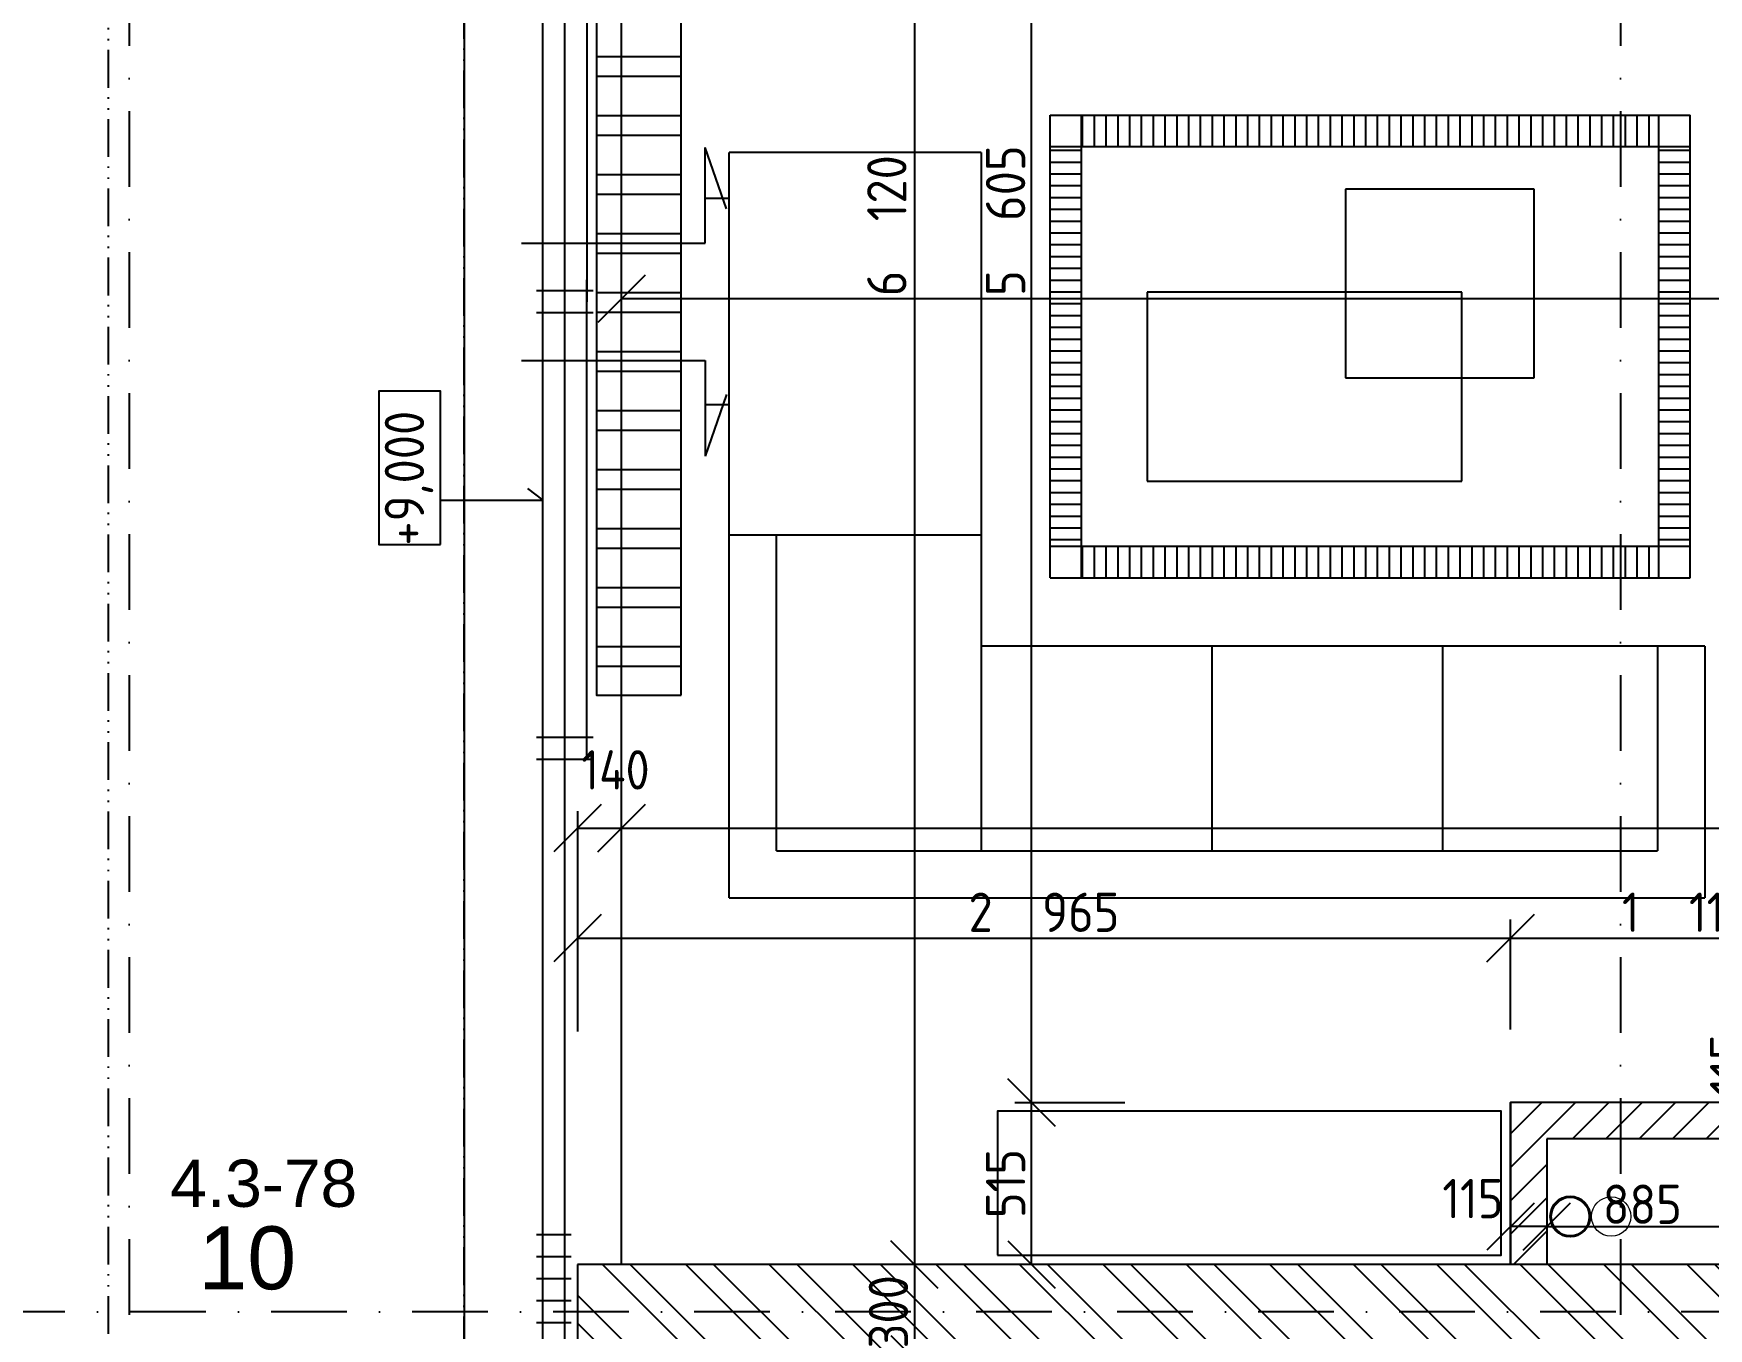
# Model space of a CAD drawing. Extents: x 4511820 to 5180432, y -1526536 to -944957.
# Drawn here: x 5095754 to 5101077, y -1043091 to -1038976 of the extents above; entities that cross this region are included whole.
import ezdxf

# ---------------------------------------------------------------- set-up
doc = ezdxf.new("R2010")
doc.units = 0
doc.header["$MEASUREMENT"] = 0
doc.linetypes.add('ACAD_ISO12W100', pattern=[22, 12, -3, 0.5, -3, 0.5, -3])
doc.linetypes.add('BODKOCIARKOVANA_3', pattern=[5.6, 3, -1.3, 0, -1.3])
doc.layers.get('0').update_dxf_attribs({"linetype": 'CONTINUOUS'})
doc.layers.get('Defpoints').update_dxf_attribs({"color": 61, "linetype": 'CONTINUOUS'})
for name, color, linetype in [('KÓTY', 4, 'CONTINUOUS'), ('MÚRY', 1, 'CONTINUOUS'), ('OKNÁ', 143, 'CONTINUOUS'), ('osi', 253, 'CONTINUOUS'), ('Plochy', 41, 'CONTINUOUS'), ('POPIS', 7, 'CONTINUOUS'), ('TENKÁ', 7, 'CONTINUOUS'), ('Z-Kúrenie', 101, 'CONTINUOUS'), ('ZARIADENIE', 47, 'CONTINUOUS'), ('ŠRAFY', 82, 'CONTINUOUS')]:
    doc.layers.add(name, color=color, linetype=linetype)
doc.layers.add('zz-kanal-daždová', color=136, linetype='CONTINUOUS', lineweight=40)
doc.layers.add('zz-kanal-splaskova', color=37, linetype='CONTINUOUS', lineweight=18)
doc.styles.add('ARIAL', font='arial.ttf')
doc.styles.add('STYLE1', font='isocp.shx')
doc.dimstyles.new('STANDARD-50', dxfattribs={"dimtxt": 125, "dimasz": 150, "dimexe": 10, "dimexo": 200, "dimgap": 20, "dimtad": 1, "dimdsep": 46, "dimlunit": 6, "dimtxsty": 'STYLE1', "dimblk1": 'OBLIQUE', "dimblk2": 'OBLIQUE', "dimsah": 1, "dimcen": 2.5, "dimse1": 1, "dimse2": 1, "dimadec": 0, "dimazin": 0, "dimtfac": 1, "dimtmove": 1, "dimatfit": 3, "dimldrblk": 'OBLIQUE', "dimfxl": 1, "dimtolj": 1, "dimtzin": 0, "dimarcsym": 0})

# ---------------------------------------------------------------- blocks, each defined once
blk = doc.blocks.new('_OBLIQUE')
at = {"color": 0, "linetype": 'ByBlock'}
blk.add_line((-0.5, -0.5), (0.5, 0.5), dxfattribs=at)
blk = doc.blocks.new('*D12809')
at = {"layer": 'Defpoints', "color": 0}
for p in [(5097372.5, -1036768.2), (5091766, -1042888.2), (5097562.5, -1042888.2)]:
    blk.add_point(p, dxfattribs=at)
at = {"layer": 'KÓTY', "color": 0, "lineweight": -2}
blk.add_line((5091766, -1036768.2), (5091766, -1042888.2), dxfattribs=at)
at = {"layer": 'KÓTY', "color": 0, "linetype": 'ByBlock', "lineweight": -2, "xscale": 150, "yscale": 150, "zscale": 150}
for p, rotation in [((5091766, -1036768.2), 90), ((5091766, -1042888.2), 270)]:
    blk.add_blockref('_OBLIQUE', p, dxfattribs=dict(at, rotation=rotation))
at = {"layer": 'KÓTY', "color": 0, "insert": (5091683.5, -1039828.2), "char_height": 125, "attachment_point": 5, "rotation": 90, "style": 'STYLE1'}
blk.add_mtext('\\A1;6ﾠ120', dxfattribs=at)
blk = doc.blocks.new('*D12810')
at = {"layer": 'Defpoints', "color": 0}
for p in [(5097622.5, -1042888.2), (5091826, -1043188.2), (5097622.5, -1043188.2)]:
    blk.add_point(p, dxfattribs=at)
at = {"layer": 'KÓTY', "color": 0, "lineweight": -2}
blk.add_line((5091826, -1042888.2), (5091826, -1043188.2), dxfattribs=at)
at = {"layer": 'KÓTY', "color": 0, "linetype": 'ByBlock', "lineweight": -2, "xscale": 150, "yscale": 150, "zscale": 150}
for p, rotation in [((5091826, -1042888.2), 90), ((5091826, -1043188.2), 270)]:
    blk.add_blockref('_OBLIQUE', p, dxfattribs=dict(at, rotation=rotation))
at = {"layer": 'KÓTY', "color": 0, "insert": (5091743.5, -1043038.2), "char_height": 125, "attachment_point": 5, "rotation": 90, "style": 'STYLE1'}
blk.add_mtext('\\A1;300', dxfattribs=at)
blk = doc.blocks.new('*D12811')
at = {"layer": 'Defpoints', "color": 0}
for p in [(5100797.5, -1036618.2), (5092116, -1043038.2), (5100797.5, -1043038.2)]:
    blk.add_point(p, dxfattribs=at)
at = {"layer": 'KÓTY', "color": 0, "lineweight": -2}
blk.add_line((5092116, -1036618.2), (5092116, -1043038.2), dxfattribs=at)
at = {"layer": 'KÓTY', "color": 0, "linetype": 'ByBlock', "lineweight": -2, "xscale": 150, "yscale": 150, "zscale": 150}
for p, rotation in [((5092116, -1036618.2), 90), ((5092116, -1043038.2), 270)]:
    blk.add_blockref('_OBLIQUE', p, dxfattribs=dict(at, rotation=rotation))
at = {"layer": 'KÓTY', "color": 0, "insert": (5092033.5, -1039828.2), "char_height": 125, "attachment_point": 5, "rotation": 90, "style": 'STYLE1'}
blk.add_mtext('\\A1;6ﾠ420', dxfattribs=at)
blk = doc.blocks.new('*D12821')
at = {"layer": 'Defpoints', "color": 0}
for p in [(5097622.5, -1036768.2), (5092816, -1042888.2), (5097562.5, -1042888.2)]:
    blk.add_point(p, dxfattribs=at)
at = {"layer": 'KÓTY', "color": 0, "lineweight": -2}
blk.add_line((5092816, -1036768.2), (5092816, -1042888.2), dxfattribs=at)
at = {"layer": 'KÓTY', "color": 0, "linetype": 'ByBlock', "lineweight": -2, "xscale": 150, "yscale": 150, "zscale": 150}
for p, rotation in [((5092816, -1036768.2), 90), ((5092816, -1042888.2), 270)]:
    blk.add_blockref('_OBLIQUE', p, dxfattribs=dict(at, rotation=rotation))
at = {"layer": 'KÓTY', "color": 0, "insert": (5092733.5, -1039828.2), "char_height": 125, "attachment_point": 5, "rotation": 90, "style": 'STYLE1'}
blk.add_mtext('\\A1;6ﾠ120', dxfattribs=at)
blk = doc.blocks.new('*D12822')
at = {"layer": 'Defpoints', "color": 0}
for p in [(5097562.5, -1042888.2), (5092816, -1043188.2), (5097562.5, -1043188.2)]:
    blk.add_point(p, dxfattribs=at)
at = {"layer": 'KÓTY', "color": 0, "lineweight": -2}
blk.add_line((5092816, -1042888.2), (5092816, -1043188.2), dxfattribs=at)
at = {"layer": 'KÓTY', "color": 0, "linetype": 'ByBlock', "lineweight": -2, "xscale": 150, "yscale": 150, "zscale": 150}
for p, rotation in [((5092816, -1042888.2), 90), ((5092816, -1043188.2), 270)]:
    blk.add_blockref('_OBLIQUE', p, dxfattribs=dict(at, rotation=rotation))
at = {"layer": 'KÓTY', "color": 0, "insert": (5092733.5, -1043038.2), "char_height": 125, "attachment_point": 5, "rotation": 90, "style": 'STYLE1'}
blk.add_mtext('\\A1;300', dxfattribs=at)
blk = doc.blocks.new('*D19751')
at = {"layer": 'Defpoints', "color": 0}
for p in [(5097622.5, -1036768.2), (5097622.5, -1042888.2), (5098553, -1042888.2)]:
    blk.add_point(p, dxfattribs=at)
at = {"layer": 'KÓTY', "color": 0, "lineweight": -2}
blk.add_line((5098553, -1036768.2), (5098553, -1042888.2), dxfattribs=at)
at = {"layer": 'KÓTY', "color": 0, "linetype": 'ByBlock', "lineweight": -2, "xscale": 150, "yscale": 150, "zscale": 150}
for p, rotation in [((5098553, -1036768.2), 90), ((5098553, -1042888.2), 270)]:
    blk.add_blockref('_OBLIQUE', p, dxfattribs=dict(at, rotation=rotation))
at = {"layer": 'KÓTY', "color": 0, "insert": (5098465.5, -1039586.5), "char_height": 125, "attachment_point": 5, "rotation": 90, "style": 'STYLE1'}
blk.add_mtext('\\A1;6ﾠ120', dxfattribs=at)
blk = doc.blocks.new('*D19752')
at = {"layer": 'Defpoints', "color": 0}
for p in [(5097622.5, -1042888.2), (5098553, -1043188.2), (5098553, -1043188.2)]:
    blk.add_point(p, dxfattribs=at)
at = {"layer": 'KÓTY', "color": 0, "lineweight": -2}
blk.add_line((5098553, -1042888.2), (5098553, -1043188.2), dxfattribs=at)
at = {"layer": 'KÓTY', "color": 0, "linetype": 'ByBlock', "lineweight": -2, "xscale": 150, "yscale": 150, "zscale": 150}
for p, rotation in [((5098553, -1042888.2), 90), ((5098553, -1043188.2), 270)]:
    blk.add_blockref('_OBLIQUE', p, dxfattribs=dict(at, rotation=rotation))
at = {"layer": 'KÓTY', "color": 0, "insert": (5098470.5, -1043038.2), "char_height": 125, "attachment_point": 5, "rotation": 90, "style": 'STYLE1'}
blk.add_mtext('\\A1;300', dxfattribs=at)
blk = doc.blocks.new('*D19834')
at = {"layer": 'Defpoints', "color": 0}
for p in [(5109232.5, -1041501), (5097622.5, -1042888.2), (5109232.5, -1042888.2)]:
    blk.add_point(p, dxfattribs=at)
at = {"layer": 'KÓTY', "color": 0, "lineweight": -2}
blk.add_line((5097622.5, -1041501), (5109232.5, -1041501), dxfattribs=at)
at = {"layer": 'KÓTY', "color": 0, "linetype": 'ByBlock', "lineweight": -2, "xscale": 150, "yscale": 150, "zscale": 150, "rotation": 180}
blk.add_blockref('_OBLIQUE', (5097622.5, -1041501), dxfattribs=at)
at = {"layer": 'KÓTY', "color": 0, "linetype": 'ByBlock', "lineweight": -2, "xscale": 150, "yscale": 150, "zscale": 150}
blk.add_blockref('_OBLIQUE', (5109232.5, -1041501), dxfattribs=at)
at = {"layer": 'KÓTY', "color": 0, "insert": (5103427.5, -1041418.5), "char_height": 125, "attachment_point": 5, "style": 'STYLE1'}
blk.add_mtext('\\A1;11ﾠ610', dxfattribs=at)
blk = doc.blocks.new('*D19835')
at = {"layer": 'Defpoints', "color": 0}
for p in [(5100447.5, -1041851), (5097482.5, -1042888.2), (5100447.5, -1042888.2)]:
    blk.add_point(p, dxfattribs=at)
at = {"layer": 'KÓTY', "color": 0, "lineweight": -2}
blk.add_line((5097482.5, -1041851), (5100447.5, -1041851), dxfattribs=at)
at = {"layer": 'KÓTY', "color": 0, "linetype": 'ByBlock', "lineweight": -2, "xscale": 150, "yscale": 150, "zscale": 150, "rotation": 180}
blk.add_blockref('_OBLIQUE', (5097482.5, -1041851), dxfattribs=at)
at = {"layer": 'KÓTY', "color": 0, "linetype": 'ByBlock', "lineweight": -2, "xscale": 150, "yscale": 150, "zscale": 150}
blk.add_blockref('_OBLIQUE', (5100447.5, -1041851), dxfattribs=at)
at = {"layer": 'KÓTY', "color": 0, "insert": (5098965, -1041768.5), "char_height": 125, "attachment_point": 5, "style": 'STYLE1'}
blk.add_mtext('\\A1;2ﾠ965', dxfattribs=at)
blk = doc.blocks.new('*D19836')
at = {"layer": 'Defpoints', "color": 0}
for p in [(5101562.5, -1041851), (5100447.5, -1042373.2), (5101562.5, -1042373.2)]:
    blk.add_point(p, dxfattribs=at)
at = {"layer": 'KÓTY', "color": 0, "lineweight": -2}
blk.add_line((5100447.5, -1041851), (5101562.5, -1041851), dxfattribs=at)
at = {"layer": 'KÓTY', "color": 0, "linetype": 'ByBlock', "lineweight": -2, "xscale": 150, "yscale": 150, "zscale": 150, "rotation": 180}
blk.add_blockref('_OBLIQUE', (5100447.5, -1041851), dxfattribs=at)
at = {"layer": 'KÓTY', "color": 0, "linetype": 'ByBlock', "lineweight": -2, "xscale": 150, "yscale": 150, "zscale": 150}
blk.add_blockref('_OBLIQUE', (5101562.5, -1041851), dxfattribs=at)
at = {"layer": 'KÓTY', "color": 0, "insert": (5101005, -1041768.5), "char_height": 125, "attachment_point": 5, "style": 'STYLE1'}
blk.add_mtext('\\A1;1ﾠ115', dxfattribs=at)
blk = doc.blocks.new('*D19857')
at = {"layer": 'Defpoints', "color": 0}
for p in [(5097622.5, -1041501), (5097482.5, -1042147.6), (5097622.5, -1042147.6)]:
    blk.add_point(p, dxfattribs=at)
at = {"layer": 'KÓTY', "color": 0, "lineweight": -2}
blk.add_line((5097482.5, -1041501), (5097622.5, -1041501), dxfattribs=at)
at = {"layer": 'KÓTY', "color": 0, "linetype": 'ByBlock', "lineweight": -2, "xscale": 150, "yscale": 150, "zscale": 150, "rotation": 180}
blk.add_blockref('_OBLIQUE', (5097482.5, -1041501), dxfattribs=at)
at = {"layer": 'KÓTY', "color": 0, "linetype": 'ByBlock', "lineweight": -2, "xscale": 150, "yscale": 150, "zscale": 150}
blk.add_blockref('_OBLIQUE', (5097622.5, -1041501), dxfattribs=at)
at = {"layer": 'KÓTY', "color": 0, "insert": (5097603.3, -1041316), "char_height": 125, "attachment_point": 5, "style": 'STYLE1'}
blk.add_mtext('\\A1;140', dxfattribs=at)
blk = doc.blocks.new('*D19861')
at = {"layer": 'Defpoints', "color": 0}
for p in [(5097622.5, -1038768.2), (5105482.5, -1038768.2), (5097622.5, -1039819)]:
    blk.add_point(p, dxfattribs=at)
at = {"layer": 'KÓTY', "color": 0, "lineweight": -2}
blk.add_line((5105482.5, -1039819), (5097622.5, -1039819), dxfattribs=at)
at = {"layer": 'KÓTY', "color": 0, "linetype": 'ByBlock', "lineweight": -2, "xscale": 150, "yscale": 150, "zscale": 150, "rotation": 180}
blk.add_blockref('_OBLIQUE', (5097622.5, -1039819), dxfattribs=at)
at = {"layer": 'KÓTY', "color": 0, "linetype": 'ByBlock', "lineweight": -2, "xscale": 150, "yscale": 150, "zscale": 150}
blk.add_blockref('_OBLIQUE', (5105482.5, -1039819), dxfattribs=at)
at = {"layer": 'KÓTY', "color": 0, "insert": (5101552.5, -1039736.5), "char_height": 125, "attachment_point": 5, "style": 'STYLE1'}
blk.add_mtext('\\A1;7ﾠ860', dxfattribs=at)
blk = doc.blocks.new('*D19863')
at = {"layer": 'Defpoints', "color": 0}
for p in [(5100562.5, -1042488.2), (5101447.5, -1042488.2), (5101447.5, -1042767.5)]:
    blk.add_point(p, dxfattribs=at)
at = {"layer": 'KÓTY', "color": 0, "lineweight": -2}
blk.add_line((5100562.5, -1042767.5), (5101447.5, -1042767.5), dxfattribs=at)
at = {"layer": 'KÓTY', "color": 0, "linetype": 'ByBlock', "lineweight": -2, "xscale": 150, "yscale": 150, "zscale": 150, "rotation": 180}
blk.add_blockref('_OBLIQUE', (5100562.5, -1042767.5), dxfattribs=at)
at = {"layer": 'KÓTY', "color": 0, "linetype": 'ByBlock', "lineweight": -2, "xscale": 150, "yscale": 150, "zscale": 150}
blk.add_blockref('_OBLIQUE', (5101447.5, -1042767.5), dxfattribs=at)
at = {"layer": 'KÓTY', "color": 0, "insert": (5100866.5, -1042696.5), "char_height": 125, "attachment_point": 5, "style": 'STYLE1'}
blk.add_mtext('\\A1;885', dxfattribs=at)
blk = doc.blocks.new('*D19864')
at = {"layer": 'Defpoints', "color": 0}
for p in [(5100447.5, -1042767.5), (5100447.5, -1042767.5), (5100562.5, -1042767.5)]:
    blk.add_point(p, dxfattribs=at)
at = {"layer": 'KÓTY', "color": 0, "lineweight": -2}
blk.add_line((5100562.5, -1042767.5), (5100447.5, -1042767.5), dxfattribs=at)
at = {"layer": 'KÓTY', "color": 0, "linetype": 'ByBlock', "lineweight": -2, "xscale": 150, "yscale": 150, "zscale": 150, "rotation": 180}
blk.add_blockref('_OBLIQUE', (5100447.5, -1042767.5), dxfattribs=at)
at = {"layer": 'KÓTY', "color": 0, "linetype": 'ByBlock', "lineweight": -2, "xscale": 150, "yscale": 150, "zscale": 150}
blk.add_blockref('_OBLIQUE', (5100562.5, -1042767.5), dxfattribs=at)
at = {"layer": 'KÓTY', "color": 0, "insert": (5100328, -1042678.5), "char_height": 125, "attachment_point": 5, "style": 'STYLE1'}
blk.add_mtext('\\A1;115', dxfattribs=at)
blk = doc.blocks.new('*D19867')
at = {"layer": 'Defpoints', "color": 0}
for p in [(5101300, -1042373.2), (5101447.5, -1042373.2), (5101447.5, -1042488.2)]:
    blk.add_point(p, dxfattribs=at)
at = {"layer": 'KÓTY', "color": 0, "lineweight": -2}
blk.add_line((5101300, -1042488.2), (5101300, -1042373.2), dxfattribs=at)
at = {"layer": 'KÓTY', "color": 0, "linetype": 'ByBlock', "lineweight": -2, "xscale": 150, "yscale": 150, "zscale": 150}
for p, rotation in [((5101300, -1042373.2), 90), ((5101300, -1042488.2), 270)]:
    blk.add_blockref('_OBLIQUE', p, dxfattribs=dict(at, rotation=rotation))
at = {"layer": 'KÓTY', "color": 0, "insert": (5101144, -1042253.5), "char_height": 125, "attachment_point": 5, "rotation": 90, "style": 'STYLE1'}
blk.add_mtext('\\A1;115', dxfattribs=at)
blk = doc.blocks.new('*D19868')
at = {"layer": 'Defpoints', "color": 0}
for p in [(5098925.5, -1042373.2), (5100447.5, -1042373.2), (5100447.5, -1042888.2)]:
    blk.add_point(p, dxfattribs=at)
at = {"layer": 'KÓTY', "color": 0, "lineweight": -2}
blk.add_line((5098925.5, -1042888.2), (5098925.5, -1042373.2), dxfattribs=at)
at = {"layer": 'KÓTY', "color": 0, "linetype": 'ByBlock', "lineweight": -2, "xscale": 150, "yscale": 150, "zscale": 150}
for p, rotation in [((5098925.5, -1042373.2), 90), ((5098925.5, -1042888.2), 270)]:
    blk.add_blockref('_OBLIQUE', p, dxfattribs=dict(at, rotation=rotation))
at = {"layer": 'KÓTY', "color": 0, "insert": (5098843, -1042630.7), "char_height": 125, "attachment_point": 5, "rotation": 90, "style": 'STYLE1'}
blk.add_mtext('\\A1;515', dxfattribs=at)
blk = doc.blocks.new('*D19869')
at = {"layer": 'Defpoints', "color": 0}
for p in [(5098925.5, -1036768.2), (5100447.5, -1036768.2), (5100447.5, -1042373.2)]:
    blk.add_point(p, dxfattribs=at)
at = {"layer": 'KÓTY', "color": 0, "lineweight": -2}
blk.add_line((5098925.5, -1042373.2), (5098925.5, -1036768.2), dxfattribs=at)
at = {"layer": 'KÓTY', "color": 0, "linetype": 'ByBlock', "lineweight": -2, "xscale": 150, "yscale": 150, "zscale": 150}
for p, rotation in [((5098925.5, -1036768.2), 90), ((5098925.5, -1042373.2), 270)]:
    blk.add_blockref('_OBLIQUE', p, dxfattribs=dict(at, rotation=rotation))
at = {"layer": 'KÓTY', "color": 0, "insert": (5098843, -1039570.7), "char_height": 125, "attachment_point": 5, "rotation": 90, "style": 'STYLE1'}
blk.add_mtext('\\A1;5ﾠ605', dxfattribs=at)

msp = doc.modelspace()

# ---------------------------------------------------------------- hatches: boundary and pattern name
at = {"layer": 'Z-Kúrenie', "linetype": 'Continuous'}
h = msp.add_hatch(dxfattribs=at)
h.set_pattern_fill('ANSI32', color=256, scale=500, angle=135)
h.set_pattern_definition([(180, (9177.36, 79701.48), (-2e-14, -187.5), []), (180, (9114.86, 79763.98), (-2e-14, -187.5), [])])
h.paths.add_polyline_path([(5097811.5, -1038578.172), (5097542.5, -1038578.172), (5097542.5, -1041078.172), (5097811.5, -1041078.172)])
at = {"layer": 'ŠRAFY', "ltscale": 0.25}
h = msp.add_hatch(dxfattribs=at)
h.set_pattern_fill('ANSI31', color=256, scale=600, style=0)
h.set_pattern_definition([(45, (515270.5, 400718.02), (-53.0330086, 53.0330086), [])])
h.paths.add_polyline_path([(5100447.5, -1042888.172), (5100562.5, -1042888.172), (5100562.5, -1042488.172), (5101447.5, -1042488.172), (5101447.5, -1042888.172), (5101562.5, -1042888.172), (5101562.5, -1042373.172), (5100447.5, -1042373.172)])
at = {"layer": 'ŠRAFY'}
h = msp.add_hatch(dxfattribs=at)
h.set_pattern_fill('ANSI32', color=256, scale=500, angle=90)
h.set_pattern_definition([(135, (584112, 91563.12), (-132.5825215, -132.5825215), []), (135, (584112, 91651.5), (-132.5825215, -132.5825215), [])])
h.paths.add_polyline_path([(5097482.5, -1042888.172), (5097482.5, -1043188.172), (5097622.5, -1043188.172), (5101667.5, -1043188.172), (5101767.5, -1043188.172), (5103367.5, -1043188.172), (5103482.5, -1043188.172), (5103482.5, -1042888.172), (5101562.5, -1042888.172), (5101447.5, -1042888.172), (5100562.5, -1042888.172), (5100447.5, -1042888.172), (5097622.5, -1042888.172)])

# ---------------------------------------------------------------- linework, layer by layer
at = {"layer": 'KÓTY', "ltscale": 0.25}
for p, q in [((5097482.5, -1041447.597), (5097482.5, -1041797.597)), ((5097482.5, -1041797.597), (5097482.5, -1042147.597))]:
    msp.add_line(p, q, dxfattribs=at)
at = {"layer": 'KÓTY', "ltscale": 25}
for p, q in [((5100447.5, -1042141), (5100447.5, -1041791)), ((5098872.097, -1042373.172), (5099222.097, -1042373.172))]:
    msp.add_line(p, q, dxfattribs=at)
at = {"layer": 'MÚRY', "ltscale": 0.25}
for p, q in [((5100447.5, -1042888.172), (5100447.5, -1042373.172)), ((5101562.5, -1042373.172), (5100447.5, -1042373.172)), ((5100562.5, -1042488.172), (5100562.5, -1042888.172)), ((5101447.5, -1042488.172), (5100562.5, -1042488.172))]:
    msp.add_line(p, q, dxfattribs=at)
at = {"layer": 'MÚRY'}
for p, q in [((5100447.5, -1042888.172), (5097482.5, -1042888.172)), ((5097482.5, -1042888.172), (5097482.5, -1043188.172)), ((5101447.5, -1042888.172), (5100562.5, -1042888.172))]:
    msp.add_line(p, q, dxfattribs=at)
at = {"layer": 'OKNÁ', "ltscale": 0.25}
for p, q in [((5097442.5, -1046248.172), (5097442.5, -1036768.172)), ((5097372.5, -1049333.172), (5097372.5, -1036928.172)), ((5097512.5, -1038373.172), (5097512.5, -1039758.172)), ((5097512.5, -1038373.172), (5097512.5, -1039828.172)), ((5097442.5, -1040648.172), (5097442.5, -1039008.172)), ((5097442.5, -1040648.172), (5097442.5, -1039008.172)), ((5097888.672, -1039641.672), (5097888.672, -1039337.672)), ((5097955.672, -1039533.172), (5097888.672, -1039337.672)), ((5097965.172, -1039500.172), (5097888.672, -1039500.172)), ((5097304.172, -1039641.672), (5097888.672, -1039641.672)), ((5097512.5, -1041283.172), (5097512.5, -1039758.172)), ((5097462.5, -1039793.172), (5097352.5, -1039793.172)), ((5097462.5, -1039793.172), (5097352.5, -1039793.172)), ((5097532.5, -1039793.172), (5097422.5, -1039793.172)), ((5097532.5, -1039793.172), (5097422.5, -1039793.172)), ((5097532.5, -1039793.172), (5097422.5, -1039793.172)), ((5097512.5, -1041283.172), (5097512.5, -1039793.172)), ((5097462.5, -1039863.172), (5097352.5, -1039863.172)), ((5097532.5, -1039863.172), (5097422.5, -1039863.172)), ((5097532.5, -1039863.172), (5097422.5, -1039863.172)), ((5097304.172, -1040014.672), (5097888.672, -1040014.672)), ((5097888.672, -1040014.672), (5097888.672, -1040318.672)), ((5097955.672, -1040123.172), (5097888.672, -1040318.672)), ((5097965.172, -1040156.172), (5097888.672, -1040156.172)), ((5097462.5, -1041213.172), (5097352.5, -1041213.172)), ((5097532.5, -1041213.172), (5097422.5, -1041213.172)), ((5097462.5, -1041283.172), (5097352.5, -1041283.172)), ((5097462.5, -1041283.172), (5097352.5, -1041283.172)), ((5097532.5, -1041283.172), (5097422.5, -1041283.172)), ((5097462.5, -1042793.172), (5097352.5, -1042793.172)), ((5097462.5, -1042863.172), (5097352.5, -1042863.172)), ((5097462.5, -1042863.172), (5097352.5, -1042863.172)), ((5097462.5, -1042933.172), (5097352.5, -1042933.172)), ((5097462.5, -1042933.172), (5097352.5, -1042933.172)), ((5097462.5, -1043003.172), (5097352.5, -1043003.172)), ((5097462.5, -1043003.172), (5097352.5, -1043003.172)), ((5097462.5, -1043073.172), (5097352.5, -1043073.172)), ((5097462.5, -1043073.172), (5097352.5, -1043073.172))]:
    msp.add_line(p, q, dxfattribs=at)
at = {"layer": 'osi', "linetype": 'BODKOCIARKOVANA_3', "ltscale": 80}
for p, q in [((5096057.5, -1022195.078), (5096057.5, -1054162.98)), ((5100797.5, -1022195.078), (5100797.5, -1054122.98)), ((5157242.5, -1043038.172), (5093572.5, -1043038.172))]:
    msp.add_line(p, q, dxfattribs=at)
at = {"layer": 'Plochy'}
for points in [[(5094472.5, -1036408.172), (5095772.5, -1036408.172), (5095772.5, -1036928.172), (5097122.5, -1036928.172), (5097122.5, -1049333.172), (5096682.5, -1049333.172), (5096682.5, -1049433.172), (5094472.5, -1049433.172)], [(5097622.5, -1036768.172), (5107232.5, -1036768.172), (5107232.5, -1038768.172), (5105482.5, -1038768.172), (5105482.5, -1038883.172), (5109232.5, -1038883.172), (5109232.5, -1042888.172), (5105097.5, -1042888.172), (5105097.5, -1042188.172), (5104982.5, -1042188.172), (5104982.5, -1042888.172), (5101562.5, -1042888.172), (5101562.5, -1042373.172), (5100447.5, -1042373.172), (5100447.5, -1042888.172), (5097622.5, -1042888.172)]]:
    msp.add_lwpolyline(points, close=True, dxfattribs=at)
at = {"layer": 'TENKÁ', "linetype": 'ACAD_ISO12W100', "ltscale": 10}
for p, q in [((5097622.5, -1042888.172), (5097622.5, -1036768.172)), ((5095992.5, -1050588.172), (5095992.5, -1036928.172)), ((5097122.5, -1049333.172), (5097122.5, -1036928.172))]:
    msp.add_line(p, q, dxfattribs=at)
at = {"layer": 'TENKÁ'}
for p, q in [((5097323.691, -1040421.475), (5097372.5, -1040458.83)), ((5097046.761, -1040458.83), (5097372.5, -1040458.83)), ((5100562.5, -1042888.172), (5100447.5, -1042888.172))]:
    msp.add_line(p, q, dxfattribs=at)
msp.add_lwpolyline([(5097046.761, -1040600.138), (5097046.761, -1040112.523), (5096851.362, -1040112.523), (5096851.362, -1040600.138)], close=True, dxfattribs=at)
at = {"layer": 'Z-Kúrenie', "linetype": 'Continuous'}
msp.add_lwpolyline([(5097811.5, -1041078.172), (5097811.5, -1038578.172), (5097542.5, -1038578.172), (5097542.5, -1041078.172)], close=True, dxfattribs=at)
at = {"layer": 'ZARIADENIE', "color": 66, "ltscale": 0.25}
for p, q in [((5098984.197, -1040705.379), (5098984.197, -1039234.978)), ((5098984.197, -1039234.978), (5101018.774, -1039234.978)), ((5099084.197, -1040705.379), (5099084.197, -1039234.978)), ((5099086.773, -1039234.978), (5099086.773, -1039334.978)), ((5099124.273, -1039234.978), (5099124.273, -1039334.978)), ((5099161.773, -1039234.978), (5099161.773, -1039334.978)), ((5099199.273, -1039234.978), (5099199.273, -1039334.978)), ((5099236.773, -1039234.978), (5099236.773, -1039334.978)), ((5099274.273, -1039234.978), (5099274.273, -1039334.978)), ((5099311.773, -1039234.978), (5099311.773, -1039334.978)), ((5099349.273, -1039234.978), (5099349.273, -1039334.978)), ((5099386.773, -1039234.978), (5099386.773, -1039334.978)), ((5099424.273, -1039234.978), (5099424.273, -1039334.978)), ((5099461.773, -1039234.978), (5099461.773, -1039334.978)), ((5099499.273, -1039234.978), (5099499.273, -1039334.978)), ((5099536.773, -1039234.978), (5099536.773, -1039334.978)), ((5099574.273, -1039234.978), (5099574.273, -1039334.978)), ((5099611.773, -1039234.978), (5099611.773, -1039334.978)), ((5099649.273, -1039234.978), (5099649.273, -1039334.978)), ((5099686.773, -1039234.978), (5099686.773, -1039334.978)), ((5099724.273, -1039234.978), (5099724.273, -1039334.978)), ((5099761.773, -1039234.978), (5099761.773, -1039334.978)), ((5099799.273, -1039234.978), (5099799.273, -1039334.978)), ((5099836.773, -1039234.978), (5099836.773, -1039334.978)), ((5099874.273, -1039234.978), (5099874.273, -1039334.978)), ((5099911.773, -1039234.978), (5099911.773, -1039334.978)), ((5099949.273, -1039234.978), (5099949.273, -1039334.978)), ((5099986.773, -1039234.978), (5099986.773, -1039334.978)), ((5100024.273, -1039234.978), (5100024.273, -1039334.978)), ((5100061.773, -1039234.978), (5100061.773, -1039334.978)), ((5100099.273, -1039234.978), (5100099.273, -1039334.978)), ((5100136.773, -1039234.978), (5100136.773, -1039334.978)), ((5100174.273, -1039234.978), (5100174.273, -1039334.978)), ((5100211.773, -1039234.978), (5100211.773, -1039334.978)), ((5100249.273, -1039234.978), (5100249.273, -1039334.978)), ((5100286.773, -1039234.978), (5100286.773, -1039334.978)), ((5100324.273, -1039234.978), (5100324.273, -1039334.978)), ((5100361.773, -1039234.978), (5100361.773, -1039334.978)), ((5100399.273, -1039234.978), (5100399.273, -1039334.978)), ((5100436.773, -1039234.978), (5100436.773, -1039334.978)), ((5100474.273, -1039234.978), (5100474.273, -1039334.978)), ((5100511.773, -1039234.978), (5100511.773, -1039334.978)), ((5100549.273, -1039234.978), (5100549.273, -1039334.978)), ((5100586.773, -1039234.978), (5100586.773, -1039334.978)), ((5100624.273, -1039234.978), (5100624.273, -1039334.978)), ((5100661.773, -1039234.978), (5100661.773, -1039334.978)), ((5100699.273, -1039234.978), (5100699.273, -1039334.978)), ((5100736.773, -1039234.978), (5100736.773, -1039334.978)), ((5100774.273, -1039234.978), (5100774.273, -1039334.978)), ((5100811.773, -1039234.978), (5100811.773, -1039334.978)), ((5100849.273, -1039234.978), (5100849.273, -1039334.978)), ((5100886.773, -1039234.978), (5100886.773, -1039334.978)), ((5100918.774, -1040705.379), (5100918.774, -1039234.978)), ((5101018.774, -1040705.379), (5101018.774, -1039234.978)), ((5098984.197, -1039334.978), (5101018.774, -1039334.978)), ((5099084.197, -1039347.745), (5098984.197, -1039347.745)), ((5101018.774, -1039347.745), (5100918.774, -1039347.745)), ((5099084.197, -1039385.245), (5098984.197, -1039385.245)), ((5101018.774, -1039385.245), (5100918.774, -1039385.245)), ((5099084.197, -1039422.745), (5098984.197, -1039422.745)), ((5099084.197, -1039460.245), (5098984.197, -1039460.245)), ((5101018.774, -1039422.745), (5100918.774, -1039422.745)), ((5101018.774, -1039460.245), (5100918.774, -1039460.245)), ((5099084.197, -1039497.745), (5098984.197, -1039497.745)), ((5101018.774, -1039497.745), (5100918.774, -1039497.745)), ((5099084.197, -1039535.245), (5098984.197, -1039535.245)), ((5099084.197, -1039572.745), (5098984.197, -1039572.745)), ((5101018.774, -1039535.245), (5100918.774, -1039535.245)), ((5101018.774, -1039572.745), (5100918.774, -1039572.745)), ((5099084.197, -1039610.245), (5098984.197, -1039610.245)), ((5101018.774, -1039610.245), (5100918.774, -1039610.245)), ((5099084.197, -1039647.745), (5098984.197, -1039647.745)), ((5101018.774, -1039647.745), (5100918.774, -1039647.745)), ((5099084.197, -1039685.245), (5098984.197, -1039685.245)), ((5099084.197, -1039722.745), (5098984.197, -1039722.745)), ((5101018.774, -1039685.245), (5100918.774, -1039685.245)), ((5101018.774, -1039722.745), (5100918.774, -1039722.745)), ((5099084.197, -1039760.245), (5098984.197, -1039760.245)), ((5101018.774, -1039760.245), (5100918.774, -1039760.245)), ((5099084.197, -1039797.745), (5098984.197, -1039797.745)), ((5099084.197, -1039835.245), (5098984.197, -1039835.245)), ((5101018.774, -1039797.745), (5100918.774, -1039797.745)), ((5101018.774, -1039835.245), (5100918.774, -1039835.245)), ((5099084.197, -1039872.745), (5098984.197, -1039872.745)), ((5101018.774, -1039872.745), (5100918.774, -1039872.745)), ((5099084.197, -1039910.245), (5098984.197, -1039910.245)), ((5101018.774, -1039910.245), (5100918.774, -1039910.245)), ((5099084.197, -1039947.745), (5098984.197, -1039947.745)), ((5099084.197, -1039985.245), (5098984.197, -1039985.245)), ((5101018.774, -1039947.745), (5100918.774, -1039947.745)), ((5101018.774, -1039985.245), (5100918.774, -1039985.245)), ((5099084.197, -1040022.745), (5098984.197, -1040022.745)), ((5101018.774, -1040022.745), (5100918.774, -1040022.745)), ((5099084.197, -1040060.245), (5098984.197, -1040060.245)), ((5099084.197, -1040097.745), (5098984.197, -1040097.745)), ((5101018.774, -1040060.245), (5100918.774, -1040060.245)), ((5101018.774, -1040097.745), (5100918.774, -1040097.745)), ((5099084.197, -1040135.245), (5098984.197, -1040135.245)), ((5101018.774, -1040135.245), (5100918.774, -1040135.245)), ((5099084.197, -1040172.745), (5098984.197, -1040172.745)), ((5099084.197, -1040210.245), (5098984.197, -1040210.245)), ((5101018.774, -1040172.745), (5100918.774, -1040172.745)), ((5101018.774, -1040210.245), (5100918.774, -1040210.245)), ((5099084.197, -1040247.745), (5098984.197, -1040247.745)), ((5101018.774, -1040247.745), (5100918.774, -1040247.745)), ((5099084.197, -1040285.245), (5098984.197, -1040285.245)), ((5101018.774, -1040285.245), (5100918.774, -1040285.245)), ((5099084.197, -1040322.745), (5098984.197, -1040322.745)), ((5099084.197, -1040360.245), (5098984.197, -1040360.245)), ((5101018.774, -1040322.745), (5100918.774, -1040322.745)), ((5101018.774, -1040360.245), (5100918.774, -1040360.245)), ((5099084.197, -1040397.745), (5098984.197, -1040397.745)), ((5101018.774, -1040397.745), (5100918.774, -1040397.745)), ((5099084.197, -1040435.245), (5098984.197, -1040435.245)), ((5099084.197, -1040472.745), (5098984.197, -1040472.745)), ((5101018.774, -1040435.245), (5100918.774, -1040435.245)), ((5101018.774, -1040472.745), (5100918.774, -1040472.745)), ((5099084.197, -1040510.245), (5098984.197, -1040510.245)), ((5101018.774, -1040510.245), (5100918.774, -1040510.245)), ((5099084.197, -1040547.745), (5098984.197, -1040547.745)), ((5099084.197, -1040585.245), (5098984.197, -1040585.245)), ((5101018.774, -1040547.745), (5100918.774, -1040547.745)), ((5101018.774, -1040585.245), (5100918.774, -1040585.245)), ((5098984.197, -1040605.379), (5101018.774, -1040605.379)), ((5099086.773, -1040605.379), (5099086.773, -1040705.379)), ((5099124.273, -1040605.379), (5099124.273, -1040705.379)), ((5099161.773, -1040605.379), (5099161.773, -1040705.379)), ((5099199.273, -1040605.379), (5099199.273, -1040705.379)), ((5099236.773, -1040605.379), (5099236.773, -1040705.379)), ((5099274.273, -1040605.379), (5099274.273, -1040705.379)), ((5099311.773, -1040605.379), (5099311.773, -1040705.379)), ((5099349.273, -1040605.379), (5099349.273, -1040705.379)), ((5099386.773, -1040605.379), (5099386.773, -1040705.379)), ((5099424.273, -1040605.379), (5099424.273, -1040705.379)), ((5099461.773, -1040605.379), (5099461.773, -1040705.379)), ((5099499.273, -1040605.379), (5099499.273, -1040705.379)), ((5099536.773, -1040605.379), (5099536.773, -1040705.379)), ((5099574.273, -1040605.379), (5099574.273, -1040705.379)), ((5099611.773, -1040605.379), (5099611.773, -1040705.379)), ((5099649.273, -1040605.379), (5099649.273, -1040705.379)), ((5099686.773, -1040605.379), (5099686.773, -1040705.379)), ((5099724.273, -1040605.379), (5099724.273, -1040705.379)), ((5099761.773, -1040605.379), (5099761.773, -1040705.379)), ((5099799.273, -1040605.379), (5099799.273, -1040705.379)), ((5099836.773, -1040605.379), (5099836.773, -1040705.379)), ((5099874.273, -1040605.379), (5099874.273, -1040705.379)), ((5099911.773, -1040605.379), (5099911.773, -1040705.379)), ((5099949.273, -1040605.379), (5099949.273, -1040705.379)), ((5099986.773, -1040605.379), (5099986.773, -1040705.379)), ((5100024.273, -1040605.379), (5100024.273, -1040705.379)), ((5100061.773, -1040605.379), (5100061.773, -1040705.379)), ((5100099.273, -1040605.379), (5100099.273, -1040705.379)), ((5100136.773, -1040605.379), (5100136.773, -1040705.379)), ((5100174.273, -1040605.379), (5100174.273, -1040705.379)), ((5100211.773, -1040605.379), (5100211.773, -1040705.379)), ((5100249.273, -1040605.379), (5100249.273, -1040705.379)), ((5100286.773, -1040605.379), (5100286.773, -1040705.379)), ((5100324.273, -1040605.379), (5100324.273, -1040705.379)), ((5100361.773, -1040605.379), (5100361.773, -1040705.379)), ((5100399.273, -1040605.379), (5100399.273, -1040705.379)), ((5100436.773, -1040605.379), (5100436.773, -1040705.379)), ((5100474.273, -1040605.379), (5100474.273, -1040705.379)), ((5100511.773, -1040605.379), (5100511.773, -1040705.379)), ((5100549.273, -1040605.379), (5100549.273, -1040705.379)), ((5100586.773, -1040605.379), (5100586.773, -1040705.379)), ((5100624.273, -1040605.379), (5100624.273, -1040705.379)), ((5100661.773, -1040605.379), (5100661.773, -1040705.379)), ((5100699.273, -1040605.379), (5100699.273, -1040705.379)), ((5100736.773, -1040605.379), (5100736.773, -1040705.379)), ((5100774.273, -1040605.379), (5100774.273, -1040705.379)), ((5100811.773, -1040605.379), (5100811.773, -1040705.379)), ((5100849.273, -1040605.379), (5100849.273, -1040705.379)), ((5100886.773, -1040605.379), (5100886.773, -1040705.379)), ((5098984.197, -1040705.379), (5101018.774, -1040705.379))]:
    msp.add_line(p, q, dxfattribs=at)
at = {"layer": 'ZARIADENIE', "color": 30, "ltscale": 0.25}
for p, q in [((5097964.844, -1041723.172), (5097964.844, -1039353.634)), ((5098764.844, -1039353.634), (5097964.844, -1039353.634)), ((5098764.844, -1039353.634), (5098764.844, -1040923.172)), ((5098764.844, -1040569.667), (5097964.844, -1040569.667)), ((5098114.844, -1041573.172), (5098114.844, -1040569.667)), ((5101064.844, -1040923.172), (5098764.844, -1040923.172)), ((5098764.844, -1040923.172), (5098764.844, -1041573.172)), ((5099498.178, -1040923.172), (5099498.178, -1041573.172)), ((5100231.511, -1040923.172), (5100231.511, -1041573.172)), ((5100914.844, -1040923.172), (5100914.844, -1041573.172)), ((5101064.844, -1040923.172), (5101064.844, -1041723.172)), ((5098114.844, -1041573.172), (5100914.844, -1041573.172)), ((5097964.844, -1041723.172), (5101064.844, -1041723.172))]:
    msp.add_line(p, q, dxfattribs=at)
at = {"layer": 'ZARIADENIE', "color": 45, "ltscale": 0.25}
for p, q in [((5100522.817, -1039470.43), (5099922.817, -1039470.43)), ((5099922.817, -1039470.43), (5099922.817, -1040070.43)), ((5100522.817, -1040070.43), (5100522.817, -1039470.43)), ((5099293.054, -1039798.17), (5099293.054, -1040398.17)), ((5100293.054, -1039798.17), (5099293.054, -1039798.17)), ((5100293.054, -1040398.17), (5100293.054, -1039798.17)), ((5099922.817, -1040070.43), (5100522.817, -1040070.43)), ((5099293.054, -1040398.17), (5100293.054, -1040398.17))]:
    msp.add_line(p, q, dxfattribs=at)
msp.add_lwpolyline([(5098817.5, -1042858.172), (5100417.5, -1042858.172), (5100417.5, -1042400.405), (5098817.5, -1042400.405)], close=True, dxfattribs=at)
at = {"layer": 'zz-kanal-daždová'}
msp.add_circle((5100637.5, -1042735.672), 62.5, dxfattribs=at)
at = {"layer": 'zz-kanal-splaskova'}
msp.add_circle((5100767.5, -1042735.672), 62.5, dxfattribs=at)

# ---------------------------------------------------------------- texts
at = {"layer": 'POPIS', "lineweight": 40, "ltscale": 0.25, "style": 'ARIAL'}
for s, height, p in [('4.3-78', 150, (5096188.269, -1042704.751)), ('10', 200, (5096277.811, -1042966.751))]:
    msp.add_text(s, height=height, dxfattribs=at).set_placement(p)
at = {"layer": 'TENKÁ', "ltscale": 0.25, "style": 'STYLE1'}
msp.add_text('+9,000', height=125, rotation=90, dxfattribs=at).set_placement((5096994.962, -1040603.076))

# ---------------------------------------------------------------- dimensions: what is measured, and where the dimension line sits
at = {"layer": 'KÓTY'}
for base, p1, p2, picture, middle in [((5092116, -1043038.172), (5100797.5, -1036618.172), (5100797.5, -1043038.172), '*D12811', (5092033.457, -1039828.172)), ((5091766, -1042888.172), (5097372.5, -1036768.172), (5097562.5, -1042888.172), '*D12809', (5091683.457, -1039828.172)), ((5092816, -1042888.172), (5097622.5, -1036768.172), (5097562.5, -1042888.172), '*D12821', (5092733.457, -1039828.172)), ((5098925.5, -1036768.172), (5100447.5, -1042373.172), (5100447.5, -1036768.172), '*D19869', (5098842.957, -1039570.672)), ((5098925.5, -1042373.172), (5100447.5, -1042888.172), (5100447.5, -1042373.172), '*D19868', (5098843, -1042630.672)), ((5091826, -1043188.172), (5097622.5, -1042888.172), (5097622.5, -1043188.172), '*D12810', (5091743.5, -1043038.172)), ((5092816, -1043188.172), (5097562.5, -1042888.172), (5097562.5, -1043188.172), '*D12822', (5092733.5, -1043038.172)), ((5098553, -1043188.172), (5097622.5, -1042888.172), (5098553, -1043188.172), '*D19752', (5098470.5, -1043038.172))]:
    dim = msp.add_linear_dim(base=base, p1=p1, p2=p2, angle=90, dimstyle='STANDARD-50', dxfattribs=at)
    dim.commit()
    dim.dimension.update_dxf_attribs({"geometry": picture, "text_midpoint": middle})
for base, p1, p2, picture, middle in [((5098553, -1042888.172), (5097622.5, -1036768.172), (5097622.5, -1042888.172), '*D19751', (5098548, -1039586.5)), ((5101300, -1042373.172), (5101447.5, -1042488.172), (5101447.5, -1042373.172), '*D19867', (5101226.5, -1042253.5))]:
    dim = msp.add_linear_dim(base=base, p1=p1, p2=p2, angle=90, dimstyle='STANDARD-50', dxfattribs=at)
    dim.commit()
    dim.dimension.update_dxf_attribs({"geometry": picture, "text_midpoint": middle, "dimtype": 160})
for base, p1, p2, picture, middle in [((5097622.5, -1039819), (5105482.5, -1038768.172), (5097622.5, -1038768.172), '*D19861', (5101552.5, -1039736.457)), ((5097622.5, -1041501), (5097482.5, -1042147.597), (5097622.5, -1042147.597), '*D19857', (5097603.25, -1041316)), ((5109232.5, -1041501), (5097622.5, -1042888.172), (5109232.5, -1042888.172), '*D19834', (5103427.5, -1041418.457)), ((5100447.5, -1041851), (5097482.5, -1042888.172), (5100447.5, -1042888.172), '*D19835', (5098965, -1041768.457)), ((5101562.5, -1041851), (5100447.5, -1042373.172), (5101562.5, -1042373.172), '*D19836', (5101005, -1041768.457))]:
    dim = msp.add_linear_dim(base=base, p1=p1, p2=p2, dimstyle='STANDARD-50', dxfattribs=at)
    dim.commit()
    dim.dimension.update_dxf_attribs({"geometry": picture, "text_midpoint": middle})
for base, p1, p2, picture, middle in [((5101447.5, -1042767.5), (5100562.5, -1042488.172), (5101447.5, -1042488.172), '*D19863', (5100866.5, -1042779)), ((5100447.5, -1042767.5), (5100562.5, -1042767.5), (5100447.5, -1042767.5), '*D19864', (5100328, -1042761))]:
    dim = msp.add_linear_dim(base=base, p1=p1, p2=p2, dimstyle='STANDARD-50', dxfattribs=at)
    dim.commit()
    dim.dimension.update_dxf_attribs({"geometry": picture, "text_midpoint": middle, "dimtype": 160})

doc.saveas('drawing.dxf')
